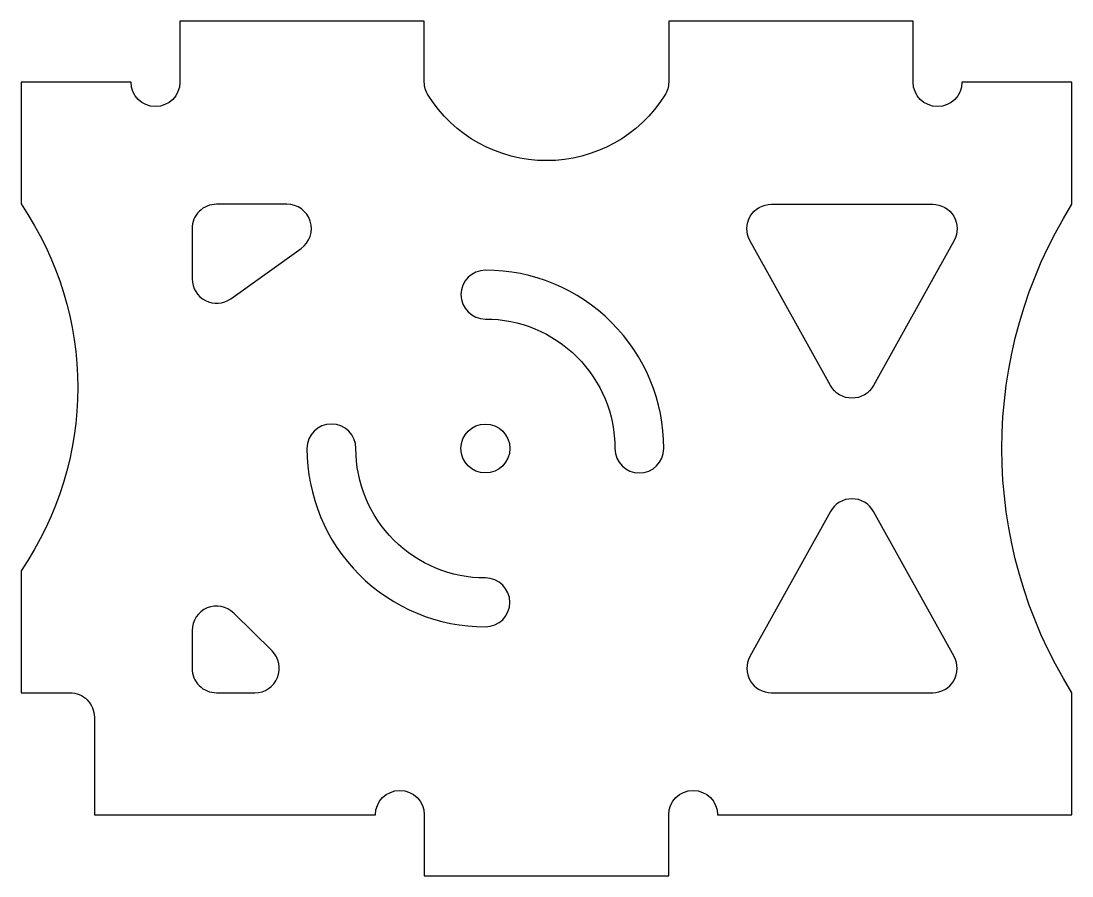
# Model space of a CAD drawing. Header units: millimetres. Extents: x 1 to 44, y -2.5 to 32.5.
import ezdxf

# ---------------------------------------------------------------- set-up
doc = ezdxf.new("R2010")
doc.units = ezdxf.units.MM
doc.layers.get('0').update_dxf_attribs({"linetype": 'CONTINUOUS'})

msp = doc.modelspace()

# ---------------------------------------------------------------- linework, layer by layer
for points in [[(27.5, -2.5), (27.5, 0, -1), (29.5, 0), (44, 0), (44, 5, -0.286796), (44, 25), (44, 30), (39.5, 30, -1), (37.5, 30), (37.5, 32.5), (27.5, 32.5), (27.5, 30, -0.140565), (27.348, 29.47, -0.554248), (17.652, 29.47, -0.140565), (17.5, 30), (17.5, 32.5), (7.5, 32.5), (7.5, 30, -1), (5.5, 30), (1, 30), (1, 25.009, -0.30878), (1, 9.991), (1, 5), (3, 5, -0.414214), (4, 4), (4, 0), (15.5, 0, -1), (17.5, 0), (17.5, -2.5)], [(9.581, 21.129), (12.461, 23.186, 0.729629), (11.88, 25), (9, 25, 0.414214), (8, 24), (8, 21.943, 0.610029)], [(31.7, 25), (38.3, 25, -0.571863), (39.175, 23.514), (35.874, 17.573, -0.588403), (34.126, 17.573), (30.825, 23.514, -0.571863)], [(20, 20.3, -0.414214), (25.3, 15, 1), (27.3, 15, 0.414214), (20, 22.3, 1)], [(20, 9.7, -0.414214), (14.7, 15, 1), (12.7, 15, 0.414214), (20, 7.7, 1)], [(34.126, 12.427), (30.825, 6.486, 0.571863), (31.7, 5), (38.3, 5, 0.571863), (39.175, 6.486), (35.874, 12.427, 0.588403)], [(9, 5), (10.566, 5, 0.67021), (11.27, 6.711), (9.703, 8.26, 0.666151), (8, 7.549), (8, 6, 0.414214)]]:
    msp.add_lwpolyline(points, format="xyb", close=True)
msp.add_circle((20, 15), 1)

doc.saveas('drawing.dxf')
